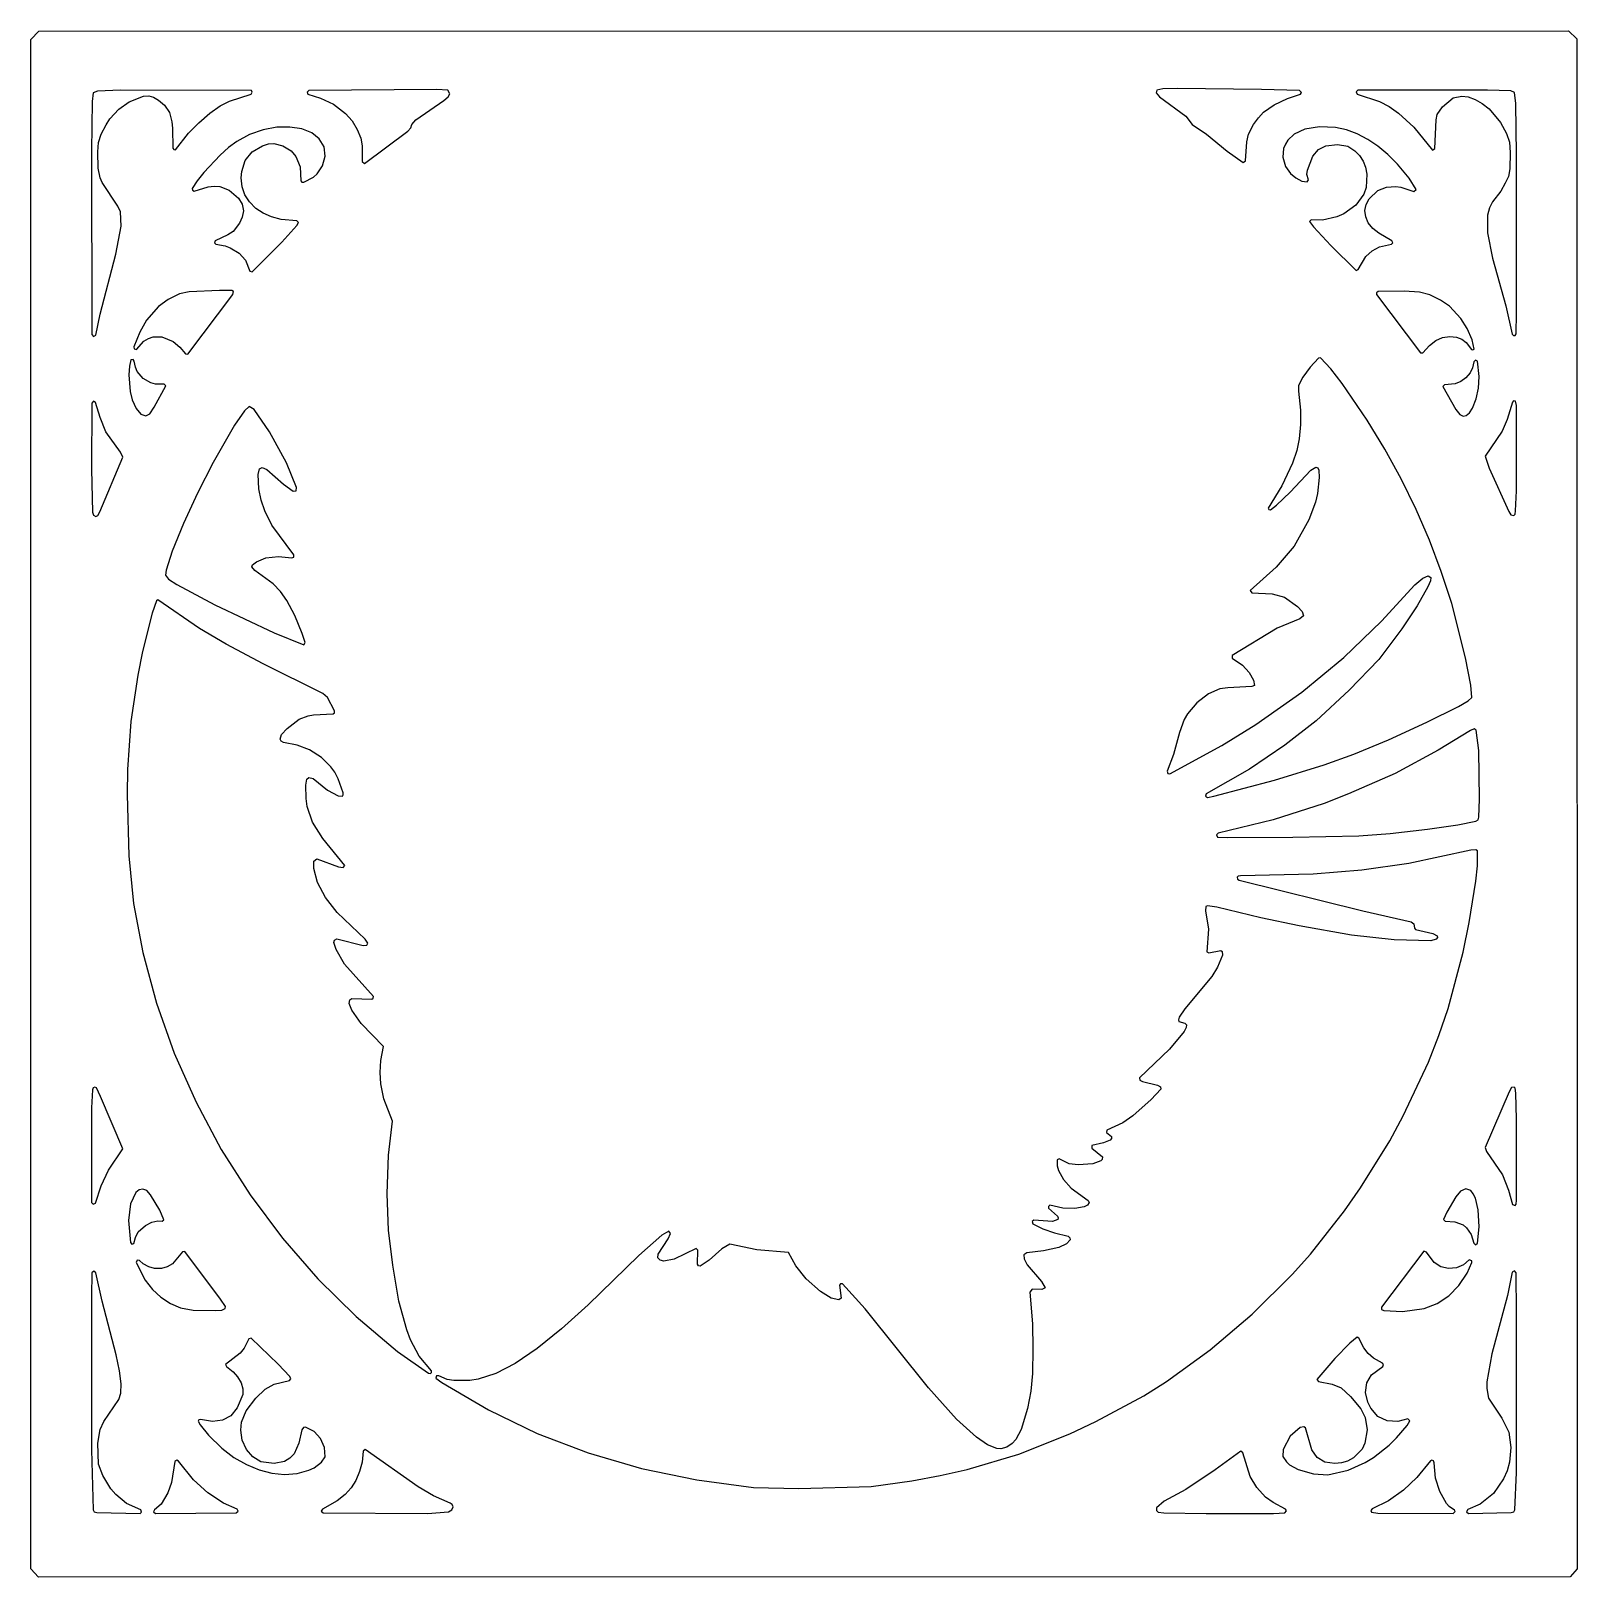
# Model space of a CAD drawing. Header units: millimetres. Extents: x 0 to 300, y 0 to 300.
import ezdxf

# ---------------------------------------------------------------- set-up
doc = ezdxf.new("R2010")
doc.units = ezdxf.units.MM
doc.layers.add('CUT', color=7, linetype='CONTINUOUS')

msp = doc.modelspace()

# ---------------------------------------------------------------- linework, layer by layer
at = {"layer": 'CUT'}
for points in [[(1.5003, 0), (0, 1.5888), (0, 298.3213), (1.5108, 299.9284), (298.3213, 300), (299.9284, 298.4892), (300, 1.5888), (298.6715, 0.0758)], [(11.8424, 241.0883), (12.1604, 240.7104), (12.6057, 240.9843), (13.4673, 245.0499), (16.5044, 256.6924), (17.5118, 262.0927), (17.399, 264.9065), (16.871, 265.9938), (13.849, 270.585), (13.4641, 271.5178), (13.0767, 273.3667), (12.954, 276.5285), (13.1052, 278.3802), (13.6208, 279.9372), (14.5721, 281.8077), (15.3306, 282.9567), (17.0286, 284.8333), (19.0299, 286.2645), (21.8587, 287.3118), (22.8924, 287.4018), (23.7974, 287.1559), (24.7461, 286.5934), (25.8952, 285.5678), (26.8733, 284.1548), (27.3625, 282.3656), (27.4873, 281.1451), (27.5556, 277.2261), (27.7477, 276.9609), (28.0384, 276.9245), (30.5843, 280.1344), (32.564, 282.1725), (34.7179, 284.0266), (36.7504, 285.4614), (38.5329, 286.3695), (42.7383, 287.7524), (42.9393, 288.0921), (42.772, 288.413), (17.37, 288.5325), (12.8966, 288.3288), (12.1071, 287.9725), (11.884, 286.2799), (11.7356, 276.7119)], [(53.9518, 288.4369), (53.5859, 288.1436), (53.7349, 287.7322), (56.1947, 286.9667), (58.721, 285.7617), (61.0615, 283.9921), (62.3136, 282.5315), (63.3133, 280.8695), (64.0236, 279.198), (64.2639, 277.6981), (64.2981, 274.6462), (64.6945, 274.2956), (73.1132, 280.5267), (73.7352, 281.1878), (73.9199, 281.8637), (74.659, 282.7265), (80.0999, 286.4969), (80.9541, 287.2069), (81.2977, 287.802), (80.9179, 288.5315), (78.7349, 288.6516)], [(218.473, 288.4848), (218.3409, 288.0169), (218.9591, 287.2058), (224.0601, 283.4664), (225.2893, 281.8576), (228.1074, 279.9539), (232.087, 276.6941), (235.2349, 274.4846), (235.6405, 274.8038), (235.9129, 278.4852), (236.2766, 279.9521), (237.2477, 281.8734), (238.1663, 283.1609), (239.1552, 284.2067), (241.2117, 285.6672), (243.806, 286.9074), (246.3319, 287.7262), (246.5474, 288.0634), (246.1698, 288.464), (238.7386, 288.6516), (222.4885, 288.8005), (219.6543, 288.7402)], [(257.4834, 288.4837), (257.1164, 288.1896), (257.3001, 287.7566), (261.6537, 286.2762), (263.5221, 285.3094), (265.3524, 284.018), (268.2941, 281.3445), (271.9656, 276.8838), (272.4224, 277.2002), (272.66, 282.7618), (272.8522, 283.7827), (273.8597, 285.2938), (275.9287, 287.0052), (277.6143, 287.3728), (278.8768, 287.188), (280.2445, 286.6883), (281.5921, 285.9384), (282.9154, 284.8891), (285.1484, 282.2541), (286.3353, 280.088), (286.89, 278.4332), (287.046, 276.4395), (286.9811, 273.238), (286.6719, 271.7746), (286.0666, 270.4449), (285.1835, 268.9267), (283.6198, 266.8588), (282.9845, 265.6444), (282.6039, 264.2488), (282.6064, 260.8542), (283.6128, 255.9262), (286.1752, 246.6588), (287.4004, 241.1587), (287.6537, 240.8895), (287.9865, 240.9308), (288.1662, 241.2538), (288.2346, 245.2101), (288.2644, 276.0541), (288.1157, 285.9025), (287.8681, 288.082), (287.1635, 288.3571), (282.6299, 288.5325)], [(31.3124, 269.4517), (31.3465, 269.0796), (31.6781, 268.9075), (34.4064, 269.7435), (35.5521, 269.8926), (36.6405, 269.7995), (38.4767, 269.0815), (40.2617, 267.562), (40.9643, 266.3644), (41.2166, 265.0664), (40.9944, 263.8891), (40.4857, 262.6916), (39.2182, 261.1111), (38.206, 260.4395), (35.767, 259.2963), (35.6041, 258.8948), (35.876, 258.6001), (37.7033, 258.307), (38.6879, 257.9422), (40.3781, 256.9049), (41.6334, 255.527), (42.4858, 253.4157), (42.9296, 253.2827), (48.6602, 259.0206), (51.5945, 262.2511), (51.9286, 262.8361), (51.6175, 263.1804), (48.5368, 263.4019), (46.6625, 263.8964), (45.045, 264.6166), (43.6372, 265.5736), (42.4215, 266.8141), (41.534, 268.2224), (40.9922, 269.7518), (40.7999, 271.4687), (40.8954, 272.75), (41.5971, 274.8445), (42.9546, 276.5416), (44.9211, 277.7102), (46.1154, 278.0773), (47.1344, 278.1419), (48.9018, 277.686), (50.4808, 276.7031), (51.4117, 275.6099), (52.2639, 273.6109), (52.3408, 270.899), (52.5896, 270.6405), (52.9685, 270.6544), (54.8439, 271.6329), (55.5541, 272.2958), (56.5794, 273.8473), (57.0854, 275.7184), (56.8932, 277.478), (55.944, 279.0899), (54.5224, 280.1962), (52.5937, 280.9727), (50.2476, 281.3544), (47.7288, 281.2953), (45.0518, 280.8158), (42.4039, 279.8982), (39.9306, 278.5584), (38.3592, 277.3722), (36.7062, 275.8952), (33.5208, 272.5328), (32.2322, 270.9419)], [(247.6091, 270.751), (247.8654, 271.1092), (247.5889, 272.117), (247.676, 273.0128), (248.706, 275.6957), (249.8017, 277.0176), (251.2519, 277.736), (253.5348, 277.9633), (255.5386, 277.6157), (256.8542, 276.7639), (257.7559, 275.8596), (258.4636, 274.753), (258.9544, 273.5565), (259.2302, 272.2386), (259.0825, 269.6348), (258.6013, 268.316), (257.0436, 266.1593), (254.7379, 264.5099), (253.3783, 263.9091), (250.604, 263.3128), (248.4112, 263.365), (248.0804, 263.0026), (248.8391, 261.9683), (252.208, 258.3904), (257.1441, 253.5297), (257.5103, 253.7111), (259.024, 256.2469), (260.2272, 257.3366), (261.6621, 258.1054), (263.9658, 258.6008), (264.2344, 258.8978), (264.0683, 259.2974), (261.5526, 260.7269), (260.3861, 261.6828), (259.4935, 262.7938), (259.002, 263.9305), (258.8436, 265.1434), (259.0673, 266.3387), (259.6561, 267.4221), (261.3651, 269.0151), (263.0252, 269.7086), (264.8515, 269.8335), (265.8344, 269.6836), (268.3298, 268.8641), (268.7579, 269.2114), (267.4234, 271.4142), (265.1618, 274.1744), (263.3025, 276.0356), (261.3533, 277.6329), (259.3811, 278.9596), (257.3204, 280.0224), (255.2646, 280.7889), (253.1255, 281.27), (249.9933, 281.386), (247.1791, 280.9386), (245.0942, 279.9457), (243.907, 278.8132), (243.3968, 278.0126), (243.0471, 277.1714), (242.9129, 275.5199), (243.4478, 273.7066), (244.4036, 272.3617), (245.4534, 271.4798), (246.6166, 270.8649)], [(19.9627, 238.699), (20.0456, 238.3014), (20.474, 238.2063), (21.919, 239.7841), (22.7839, 240.3023), (23.7184, 240.6195), (25.4085, 240.6761), (27.592, 239.7677), (28.9061, 238.6625), (29.9854, 237.3273), (30.4388, 237.2695), (39.1591, 248.8272), (39.3116, 249.4377), (39.0077, 249.6387), (36.6092, 249.6406), (30.7079, 249.3705), (28.8252, 248.9623), (26.6012, 247.8925), (24.7246, 246.5235), (22.4292, 243.8783), (21.131, 241.5813)], [(261.3851, 249.4526), (261.0596, 249.2088), (261.1046, 248.8385), (269.6429, 237.5261), (270.0821, 237.551), (271.366, 238.9638), (272.6029, 239.9158), (273.8884, 240.484), (275.2849, 240.7077), (276.6344, 240.5481), (277.6582, 240.1702), (278.479, 239.5638), (279.4924, 238.1834), (279.7772, 238.1008), (280.0601, 238.2733), (279.6615, 240.0608), (278.6987, 242.2462), (277.4749, 244.1714), (275.2503, 246.5794), (273.4969, 247.7819), (271.4061, 248.7671), (269.4057, 249.2863), (266.4819, 249.5217)], [(20.0415, 235.9102), (19.8072, 236.2675), (19.3599, 236.1678), (19.1217, 234.9515), (19.0028, 233.2977), (19.2714, 230.0644), (19.6552, 228.4492), (20.3885, 226.7066), (21.3141, 225.6248), (22.3155, 225.3055), (23.0417, 225.7244), (23.9382, 226.9925), (26.1747, 231.1214), (25.8831, 231.4324), (24.1458, 231.4751), (23.2507, 231.6952), (21.7703, 232.5542), (20.6343, 233.9351), (20.2621, 234.743)], [(220.4735, 156.3529), (220.5759, 155.9282), (221.0083, 155.8658), (231.0994, 161.3763), (237.6817, 165.4272), (246.5903, 171.6929), (254.7498, 178.3934), (262.0509, 185.457), (268.5497, 192.5217), (270.0581, 193.7903), (271.0756, 194.2725), (271.6194, 193.9336), (271.5794, 193.3224), (271.0545, 192.1192), (268.9655, 188.4794), (266.013, 183.9762), (261.5069, 178.0676), (255.7767, 172.0979), (249.3577, 166.1568), (243.3075, 161.4179), (236.4379, 156.7585), (228.0227, 151.9494), (227.8761, 151.5062), (228.2601, 151.2407), (229.5144, 151.5127), (241.272, 154.6079), (250.9404, 157.6124), (256.6796, 159.664), (263.431, 162.4595), (270.8762, 165.8843), (276.9771, 168.9206), (278.8548, 170.0074), (279.5531, 170.652), (279.3623, 173.0801), (278.383, 178.3623), (275.679, 188.9118), (273.6572, 195.0978), (271.3683, 201.1926), (268.7818, 207.1695), (265.8894, 213.0735), (262.7078, 218.8413), (259.2678, 224.4757), (254.3904, 231.5849), (252.21, 234.4211), (250.2369, 236.5973), (249.8511, 236.5299), (248.1914, 234.7621), (246.7712, 232.8214), (245.9759, 231.2089), (245.9185, 230.0882), (246.3365, 226.406), (246.3078, 223.6441), (246.0668, 220.871), (245.6493, 218.6032), (244.7697, 216.1414), (242.6845, 211.7624), (240.0323, 207.3938), (240.207, 207.1142), (240.5335, 207.0687), (241.6951, 207.9843), (244.3453, 210.4851), (248.357, 214.7944), (249.3121, 215.3665), (249.6714, 215.2152), (249.8716, 214.7721), (249.9697, 213.3191), (249.6422, 210.222), (249.2148, 208.5374), (247.9815, 205.114), (245.1277, 200.0141), (241.5998, 195.979), (236.5992, 191.4163), (236.9209, 190.9975), (240.8457, 190.7937), (243.2009, 190.1425), (245.7737, 188.3514), (246.674, 187.3457), (246.887, 186.4891), (246.1991, 185.9384), (241.7853, 184.1483), (233.0779, 178.8176), (233.0855, 178.2726), (235.0802, 176.9442), (236.3962, 175.5434), (237.2104, 174.0185), (237.3859, 172.964), (236.9103, 172.7804), (232.2537, 172.5709), (230.6588, 172.3377), (228.4769, 171.3437), (226.2509, 169.6117), (224.3937, 167.4933), (223.7367, 166.4189), (222.8368, 163.8601), (221.6979, 159.5782)], [(279.9595, 235.8173), (279.7086, 234.6553), (279.2278, 233.629), (278.4066, 232.7017), (277.4611, 232.0044), (276.3513, 231.5533), (274.2623, 231.3323), (273.9608, 231.028), (276.5037, 226.5528), (277.2675, 225.564), (277.8775, 225.2827), (278.4655, 225.3566), (279.1083, 225.8707), (279.7085, 226.777), (280.4474, 228.6244), (280.8523, 230.695), (280.9957, 232.9616), (280.7054, 235.9027), (280.3022, 236.1445)], [(12.5611, 227.8822), (12.1616, 228.174), (11.7948, 227.8002), (11.7356, 214.952), (11.9386, 206.5975), (12.1358, 206.0224), (12.5682, 205.7797), (12.9746, 206.0091), (13.3648, 206.6784), (17.8577, 217.2979), (17.3524, 218.2906), (14.521, 222.2181), (13.4118, 225.0067)], [(282.1862, 217.4787), (282.9534, 215.141), (286.7467, 206.7238), (287.1676, 206.091), (287.6989, 205.981), (287.9581, 206.2244), (288.0841, 206.8549), (288.2346, 210.7603), (288.2346, 227.296), (288.0241, 228.1703), (287.6878, 228.2003), (287.4684, 227.9926), (286.4399, 224.5915), (285.4969, 222.3445)], [(50.6272, 197.7652), (51.0028, 197.9056), (51.0386, 198.3374), (46.7309, 204.1095), (45.3648, 206.9015), (44.6804, 208.984), (44.223, 211.149), (44.103, 213.9331), (44.3644, 215.043), (44.8507, 215.3046), (45.803, 214.8821), (49.0078, 212.0393), (50.8829, 210.7226), (51.4561, 210.7536), (51.5401, 211.4147), (49.5697, 216.1757), (46.2816, 222.2187), (43.3339, 226.5462), (42.363, 227.1096), (41.4509, 226.2876), (39.4804, 223.4909), (35.3568, 216.2814), (32.2942, 210.3351), (29.5886, 204.419), (27.4195, 199.071), (26.2137, 195.3713), (26.1148, 194.3709), (26.7118, 193.6526), (28.3424, 192.5842), (35.715, 188.6606), (47.1949, 183.1883), (52.9241, 180.9066), (53.2399, 181.3327), (52.6365, 183.0923), (51.176, 186.5795), (49.6672, 189.5057), (48.4482, 191.2183), (47.0106, 192.7469), (43.4477, 195.3015), (42.8851, 196.0075), (43.0185, 196.3786), (43.7602, 196.9942), (45.5612, 197.7352), (48.0512, 198.0053)], [(32.6952, 184.0763), (24.6117, 189.5877), (24.3445, 189.3919), (23.5528, 187.0569), (21.6788, 179.5925), (20.7542, 175.0294), (19.4167, 165.9905), (18.7341, 156.7), (18.6445, 151.8199), (18.9713, 139.9225), (19.9218, 130.7106), (21.7336, 121.2027), (24.3875, 111.335), (27.808, 101.6422), (32.0305, 92.1589), (36.9383, 82.9705), (42.5584, 74.1705), (48.8336, 65.7558), (55.6743, 57.8462), (63.1077, 50.5334), (71.1405, 43.7752), (77.1428, 39.5427), (77.5092, 39.4984), (77.7247, 39.7067), (77.7124, 40.0413), (75.305, 42.8773), (73.6381, 46.0626), (72.9082, 47.9768), (71.4164, 53.5566), (70.1916, 60.5168), (69.3863, 67.3209), (69.1478, 74.3854), (69.386, 81.8409), (70.1293, 88.4895), (68.4461, 92.78), (67.8989, 95.7133), (67.7782, 97.8729), (67.897, 100.2151), (68.3808, 102.9414), (64.0956, 107.411), (62.2474, 110.0041), (61.7359, 111.3137), (61.8557, 111.9954), (62.2832, 112.2651), (66.1193, 112.1536), (66.4066, 112.3278), (66.4614, 112.6235), (60.8256, 118.8984), (59.2254, 121.7608), (58.785, 123.1349), (58.8931, 123.6005), (59.3558, 123.8247), (64.49, 122.5492), (65.1443, 122.5916), (65.3395, 123.0169), (64.835, 123.7914), (59.4132, 128.9748), (57.1635, 131.8512), (55.6048, 134.7883), (54.8835, 137.4817), (54.922, 138.9209), (55.5007, 139.3395), (59.6776, 137.8135), (60.5583, 137.6535), (60.8804, 138.0565), (56.6434, 143.3358), (54.657, 146.5049), (53.6143, 149.4837), (53.3974, 151.0661), (53.3348, 153.6348), (53.5615, 154.8192), (53.941, 155.1516), (54.7792, 154.9467), (57.5564, 152.6804), (59.622, 151.5535), (60.4272, 151.4964), (60.6084, 151.7658), (60.5688, 152.1879), (59.6445, 154.8971), (58.9463, 156.1829), (58.19, 157.2405), (56.3519, 159.05), (54.0574, 160.4811), (51.6426, 161.4015), (48.9766, 161.9234), (48.5492, 162.1745), (48.3337, 162.574), (48.6361, 163.4877), (49.6956, 164.6723), (52.0583, 166.4343), (53.8201, 167.1381), (54.81, 167.3281), (58.634, 167.5113), (58.9051, 167.7195), (58.9035, 168.0955), (57.5335, 170.6633), (56.6579, 171.4541), (45.0497, 177.2111), (37.863, 180.9986)], [(230.336, 144.3347), (230.0199, 143.9978), (230.248, 143.596), (232.2584, 143.5093), (244.8471, 143.5392), (257.6472, 143.8369), (263.7317, 144.2822), (270.9948, 145.1155), (276.8504, 145.9476), (280.3632, 146.6574), (280.832, 146.9264), (280.9648, 147.4361), (281.0876, 150.932), (280.9393, 160.4044), (280.4149, 164.3449), (280.0161, 164.5844), (279.316, 164.2604), (273.0294, 160.4172), (264.7195, 155.9495), (255.6402, 151.9473), (250.8973, 150.1279), (241.0392, 146.9412)], [(79.1547, 39.0757), (78.6926, 39.0222), (78.5959, 38.5992), (79.7017, 37.739), (88.7672, 32.4308), (98.2528, 27.8531), (108.1525, 24.0889), (118.4994, 21.0771), (129.1743, 18.8481), (140.2073, 17.3921), (148.9914, 17.1853), (163.0483, 17.6011), (170.9235, 18.6703), (176.394, 19.681), (181.6426, 20.8739), (191.6734, 23.8713), (201.5743, 27.7952), (206.6433, 30.1805), (215.9353, 35.1975), (220.3495, 37.9712), (228.839, 44.086), (236.986, 51.0131), (244.6885, 58.685), (248.256, 62.6682), (254.8873, 71.0529), (257.9884, 75.4957), (263.6605, 84.672), (266.2844, 89.5026), (271.1534, 99.8936), (273.1815, 105.1123), (274.9954, 110.3476), (277.9078, 121.2572), (279.0671, 127.0253), (280.3443, 135.0147), (280.7017, 138.0272), (280.668, 140.9164), (280.3692, 141.1208), (279.4085, 141.0348), (267.3733, 138.4785), (258.2367, 137.1646), (248.7653, 136.3605), (234.6864, 136.0611), (234.2432, 136.0003), (234.0474, 135.7721), (234.0919, 135.4392), (234.4036, 135.2503), (258.4131, 129.24), (267.818, 127.148), (268.3495, 126.721), (268.4488, 125.8854), (268.6539, 125.6176), (271.991, 124.863), (272.8214, 124.4351), (272.9266, 124.084), (272.6738, 123.7805), (271.6198, 123.4442), (264.514, 123.6745), (256.2164, 124.5703), (246.083, 126.3588), (238.6634, 127.9083), (230.1094, 129.9641), (228.304, 130.268), (227.9688, 130.1247), (227.9315, 129.2825), (228.4699, 125.7241), (228.1488, 121.3443), (228.5696, 121.0968), (230.8896, 121.5579), (231.115, 121.3704), (231.1707, 120.6942), (230.2376, 118.3464), (229.1478, 116.5582), (223.8787, 110.2761), (222.7971, 108.638), (222.6399, 108.0975), (222.7558, 107.7833), (223.8768, 107.4883), (224.2011, 107.1814), (224.1738, 106.6455), (223.7804, 105.8574), (220.9337, 102.4428), (215.0847, 96.8473), (215.1553, 96.4431), (215.7099, 96.1275), (218.5745, 95.4732), (219.1525, 95.1096), (219.2617, 94.7007), (217.3894, 92.6448), (213.7894, 89.4956), (211.8851, 88.1387), (208.7453, 86.7366), (208.7089, 86.2366), (209.6711, 85.4964), (209.6663, 85.0992), (209.4169, 84.795), (208.1317, 84.2552), (205.8216, 83.7596), (205.8506, 83.2449), (207.922, 81.5547), (207.8704, 81.0279), (207.5636, 80.74), (206.0142, 80.168), (203.1917, 79.9576), (201.4372, 80.212), (199.5317, 81.1307), (199.1295, 80.9617), (199.1303, 79.7688), (199.3827, 78.9035), (200.3686, 77.1484), (201.8286, 75.4826), (205.1113, 73.089), (205.3003, 72.7045), (205.0291, 72.1852), (204.3901, 71.8618), (202.5194, 71.5301), (200.2235, 71.594), (197.6775, 72.1496), (197.4372, 71.9194), (197.4625, 71.5876), (199.1787, 70.0566), (199.3452, 69.7193), (199.2257, 69.3597), (198.2458, 68.9689), (194.6187, 69.2453), (194.2652, 69.0007), (194.4109, 68.5318), (196.3659, 67.5824), (198.5768, 66.7674), (201.2265, 66.1189), (201.5752, 65.8374), (201.6669, 65.4351), (200.9145, 64.6533), (199.4229, 63.9716), (196.4398, 63.2856), (193.2109, 62.9368), (192.6278, 62.516), (192.6958, 61.7412), (193.2797, 60.5799), (196.0661, 57.3517), (196.7832, 56.1149), (196.1489, 55.7783), (194.2892, 55.8761), (193.8497, 55.2638), (194.3124, 49.123), (194.4023, 44.2582), (194.3124, 39.4724), (194.0397, 36.0466), (193.3818, 32.7008), (192.1158, 28.6419), (191.1042, 26.7236), (190.4182, 25.8908), (189.3382, 25.1837), (188.1863, 24.8989), (187.4268, 24.9549), (185.6052, 25.6659), (183.4493, 27.1543), (179.5971, 30.6491), (174.1706, 36.7017), (161.8738, 52.0654), (157.4506, 56.9083), (157.0826, 56.922), (156.8677, 56.6229), (157.1993, 54.1392), (156.7409, 53.8121), (155.3011, 54.1175), (153.1709, 55.4087), (150.392, 57.8589), (148.4002, 60.3906), (146.9886, 62.9492), (140.8482, 63.4635), (135.584, 64.6137), (134.033, 63.6936), (131.6049, 61.5079), (129.8849, 60.3087), (129.523, 60.4222), (129.364, 60.6888), (129.4194, 63.4157), (129.0798, 63.7647), (124.8191, 61.7068), (122.8133, 61.3179), (122.0893, 61.476), (121.6583, 61.9709), (121.7185, 62.6604), (123.6504, 65.6112), (124.0993, 66.684), (123.7519, 67.1138), (122.4447, 66.3469), (117.9549, 62.4174), (108.1524, 52.8536), (102.97, 48.1477), (98.2257, 44.328), (93.9539, 41.4593), (90.2045, 39.5261), (86.7853, 38.426), (85.1609, 38.1233), (82.084, 38.123), (80.7646, 38.3645)], [(11.7815, 72.6989), (12.0659, 72.338), (12.5154, 72.5317), (13.6195, 75.9444), (15.057, 78.9731), (17.8354, 83.1219), (13.5103, 93.2399), (12.7043, 94.9092), (12.3747, 95.078), (12.0749, 94.9265), (11.9434, 94.5446), (11.7656, 91.04)], [(282.1721, 83.3197), (282.4532, 82.579), (285.5253, 78.0153), (286.7038, 75.0927), (287.4653, 72.3083), (287.9869, 72.1162), (288.1991, 72.3776), (288.2346, 73.1503), (288.2644, 88.8641), (288.117, 93.8633), (287.9691, 94.8454), (287.7742, 95.074), (287.3072, 94.9875), (286.822, 94.1426)], [(19.3018, 64.8942), (19.5849, 64.573), (19.992, 64.706), (20.2669, 65.8971), (20.7821, 66.9575), (22.2066, 68.2423), (23.4584, 68.8405), (24.6475, 69.0898), (25.4971, 69.0374), (25.8107, 69.3272), (24.9843, 71.2153), (23.2159, 74.1352), (22.4743, 75.0245), (21.719, 75.2806), (20.9765, 75.1147), (20.3274, 74.6028), (19.316, 72.4258), (18.9132, 69.1859)], [(279.9363, 64.7766), (280.3129, 64.4493), (280.7083, 64.7992), (281.0261, 67.9322), (280.8164, 71.2608), (280.2764, 73.5106), (279.8652, 74.3682), (279.3703, 74.986), (278.3895, 75.3528), (277.3621, 74.8576), (276.5058, 73.7475), (274.7285, 70.7874), (274.1119, 69.3628), (274.4099, 69.0469), (276.2684, 68.9386), (277.8937, 68.3226), (278.5446, 67.7889), (279.479, 66.4627)], [(21.081, 61.4301), (20.5866, 61.4937), (20.4219, 61.0553), (22.1542, 57.5931), (23.5634, 55.8023), (25.1805, 54.2991), (27.0514, 53.0765), (29.044, 52.2264), (31.452, 51.7872), (35.8959, 51.7287), (37.0407, 51.8182), (37.7058, 52.1116), (37.7216, 52.4753), (36.7619, 53.9218), (29.8715, 63.1573), (29.4092, 63.0909), (27.478, 60.8102), (26.4666, 60.2008), (25.305, 59.8924), (24.0063, 59.8884), (22.874, 60.1919), (21.7944, 60.7614)], [(262.0728, 52.3594), (262.0645, 51.9251), (262.4921, 51.6973), (266.1106, 51.5513), (270.3102, 52.103), (272.8612, 53.0499), (275.1154, 54.5714), (277.0527, 56.5667), (278.67, 58.9777), (279.5979, 61.0555), (279.5779, 61.3512), (279.0599, 61.53), (277.9847, 60.5743), (276.6229, 60.0148), (275.0767, 59.864), (273.5833, 60.2053), (272.2669, 61.031), (270.7588, 63.0718), (270.2479, 63.2101)], [(12.6126, 59.0025), (12.2366, 59.326), (11.8479, 59.0178), (11.7654, 54.5289), (11.7356, 24.658), (12.0455, 13.0191), (12.2564, 12.6864), (12.784, 12.5354), (21.1709, 12.3522), (21.4695, 12.616), (21.3524, 13.0304), (18.5661, 14.2846), (16.4554, 16.0386), (15.5134, 17.1282), (13.925, 19.7192), (13.1045, 21.9218), (12.9844, 25.985), (13.4057, 28.6061), (14.1577, 30.1752), (17.0652, 34.4513), (17.451, 35.6803), (17.5103, 37.4934), (17.2127, 40.0324), (16.5648, 43.1539), (13.8233, 53.5258)], [(278.829, 13.111), (278.5443, 12.6637), (278.9308, 12.3448), (287.2162, 12.5353), (287.7436, 12.6864), (287.9545, 13.0191), (288.2347, 20.286), (288.2644, 51.2495), (288.1721, 59.0242), (287.8553, 59.4013), (287.4097, 59.1306), (286.4728, 54.651), (283.4387, 43.3475), (282.4892, 37.854), (282.4631, 36.5833), (282.806, 34.7406), (285.415, 30.8592), (286.7439, 28.0965), (287.1643, 25.1551), (286.8967, 22.3181), (286.4377, 20.627), (285.7218, 19.0436), (283.7737, 16.2375), (281.1955, 14.1449)], [(32.8941, 30.596), (32.5785, 30.4999), (32.4503, 30.2339), (32.8131, 29.571), (34.4679, 27.5631), (37.0555, 24.9809), (39.3884, 23.2132), (41.8078, 21.8299), (44.2875, 20.801), (46.7618, 20.1618), (49.1962, 19.9287), (51.6333, 20.1033), (53.928, 20.7115), (54.9477, 21.2008), (56.3531, 22.2843), (57.0608, 23.3332), (56.9438, 25.1696), (56.1788, 26.8929), (54.95, 28.2562), (53.2905, 29.1158), (52.8735, 29.0047), (52.5925, 28.573), (51.984, 25.9841), (51.0803, 23.9361), (50.2051, 23.0473), (49.1886, 22.4109), (47.2187, 22.0367), (44.6189, 22.3703), (43.0423, 23.3108), (41.814, 24.7539), (41.01, 26.5534), (40.709, 28.5185), (40.8701, 30.0325), (41.7902, 32.2263), (43.6473, 34.6816), (45.4537, 36.4514), (47.2267, 37.4432), (50.1442, 38.1277), (50.4201, 38.4648), (50.2062, 38.931), (48.0022, 41.31), (42.7459, 46.3443), (42.3019, 46.1959), (41.3704, 44.421), (40.607, 43.4379), (37.7779, 41.2743), (37.9413, 40.8597), (39.2575, 39.8081), (40.0967, 38.8488), (40.7702, 37.6918), (41.1479, 36.5446), (41.1464, 35.4004), (40.0414, 32.8081), (38.8058, 31.2725), (37.1887, 30.4213), (35.2395, 30.1665)], [(247.275, 28.939), (246.9519, 29.1819), (246.2543, 29.036), (244.3466, 27.3197), (242.9515, 24.7623), (242.9343, 23.3849), (243.6111, 22.3555), (244.2087, 21.8081), (245.9, 20.8548), (248.8297, 20.0088), (251.6315, 19.8656), (255.5752, 20.7536), (258.8746, 22.2135), (260.5004, 23.2167), (263.5454, 25.6085), (264.9948, 27.0269), (267.0101, 29.3952), (267.5617, 30.3219), (267.1743, 30.6794), (265.2496, 30.1961), (263.1398, 30.3018), (261.3666, 31.1634), (259.9606, 32.8053), (259.3856, 33.9542), (258.9362, 35.8411), (259.1794, 37.6735), (260.1147, 39.2384), (262.3081, 40.8552), (262.4466, 41.2364), (262.2387, 41.5174), (260.4925, 42.4952), (259.4815, 43.3791), (258.6275, 44.4546), (257.6715, 46.3483), (257.3364, 46.5216), (255.9266, 45.3576), (253.0132, 42.3851), (249.528, 38.3322), (249.8042, 37.9583), (252.4928, 37.4585), (254.21, 36.6947), (256.057, 35.0664), (258.0586, 32.6165), (258.8702, 30.9866), (259.2913, 28.5577), (258.8403, 25.9836), (258.2751, 24.8433), (256.6029, 23.1338), (255.4714, 22.5196), (254.2983, 22.1604), (252.9805, 22.0371), (251.0606, 22.3174), (249.5523, 23.2014), (248.5124, 24.6939)], [(56.5941, 13.1953), (56.3415, 12.7667), (56.7162, 12.4395), (76.9407, 12.3609), (81.0339, 12.6371), (81.6465, 13.0672), (81.9023, 13.6279), (81.7211, 14.0863), (81.3681, 14.3702), (78.0862, 15.7418), (75.1463, 17.4803), (64.8703, 24.7617), (64.4831, 24.4581), (64.2656, 22.3153), (63.7717, 20.4929), (63.0414, 18.7368), (62.1529, 17.2858), (60.9884, 16.0227), (59.4518, 14.7858)], [(218.3787, 12.9076), (218.7412, 12.6236), (219.8213, 12.4794), (228.0547, 12.3312), (241.0686, 12.3612), (243.3203, 12.4436), (243.623, 12.8375), (243.4362, 13.1561), (241.0508, 14.4406), (239.5466, 15.5222), (237.8339, 17.3513), (236.5598, 19.5318), (235.1314, 24.1382), (234.7544, 24.4044), (229.7746, 20.7904), (224.1192, 17.0102), (219.8783, 14.7381), (218.3791, 13.4536)], [(23.9586, 13.0611), (23.7664, 12.6414), (24.1477, 12.3312), (39.8362, 12.4422), (40.2163, 12.808), (40.0278, 13.1656), (37.3791, 14.3577), (34.3458, 16.3725), (31.5235, 18.8683), (28.6311, 22.515), (28.3321, 22.6653), (27.9527, 22.3946), (27.2485, 18.3441), (26.5714, 16.3415), (25.28, 14.1489)], [(260.2325, 13.2357), (259.9956, 12.9092), (260.1436, 12.5701), (261.3344, 12.4201), (275.9701, 12.3312), (276.3596, 12.7242), (276.2417, 12.9998), (275.1663, 13.7031), (274.6602, 14.2688), (273.3397, 16.5789), (272.5488, 19.18), (272.2829, 22.1756), (272.1355, 22.5617), (271.836, 22.7036), (271.5357, 22.5634), (268.9077, 19.2981), (266.3417, 16.8811), (263.4367, 14.8237)]]:
    msp.add_lwpolyline(points, close=True, dxfattribs=at)

doc.saveas('drawing.dxf')
